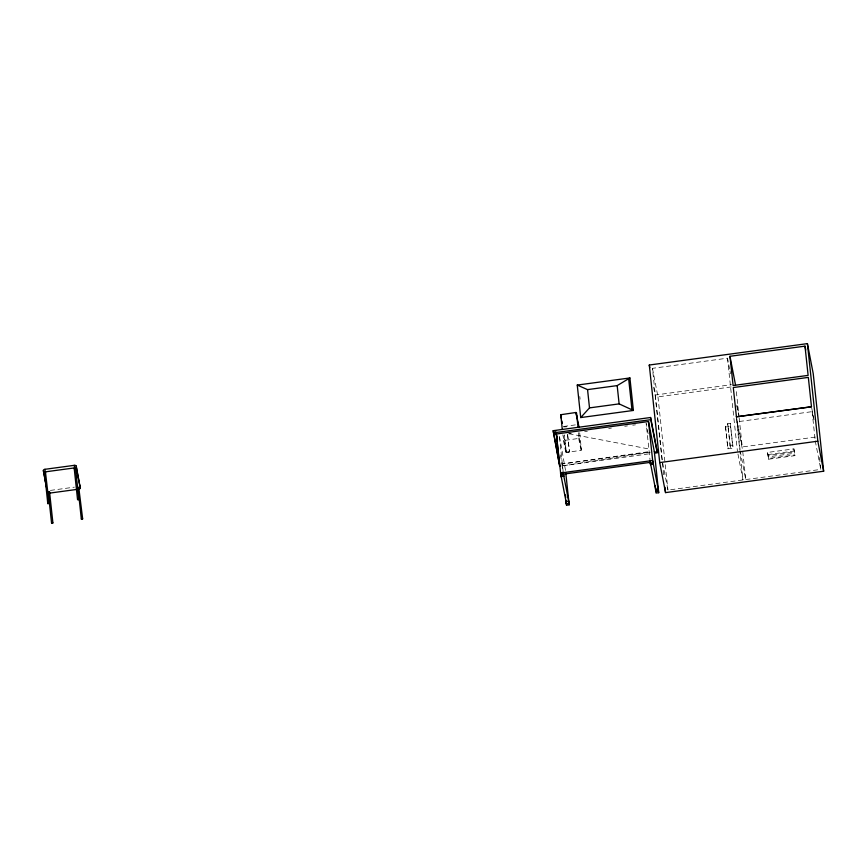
<?xml version="1.0" encoding="UTF-8"?>
<svg xmlns="http://www.w3.org/2000/svg" width="867" height="867" viewBox="0 0 867 867"><rect width="100%" height="100%" fill="white"/><g stroke="black" fill="none" stroke-linecap="round" stroke-linejoin="round"><path stroke-width="0.65" stroke-dasharray="4.33 3.25" d="M578.625 432.687L578.907 438.42L563.973 440.469L562.835 434.822M579.687 432.796L581.443 450.255L566.303 452.476L563.886 434.931M578.712 438.474L581.042 450.482M650.315 452.173L561.057 466.056L650.553 453.625M560.841 464.018L650.326 451.469M819.51 457.44L820.789 469.405L667.948 490.083L662.41 461.569L652.45 368.334L727.489 358.179L729.754 369.841M653.599 387.202L655.116 395.038L731.488 384.699M652.45 368.334L657.977 396.848L733.016 386.693M50.394 490.408L74.389 487.156M563.517 426.488L575.58 424.863M563.561 426.922L566.78 426.792M568.622 433.879L571.288 433.522M584.661 431.712L587.327 431.343M608.721 428.45L611.398 428.092M624.76 426.282L627.437 425.925M632.78 425.198L635.457 424.841M740.071 449.713L737.091 421.796L812.13 411.641L813.885 420.723M730.382 447.697L727.619 423.67L730.252 423.324L733.168 448.087L727.901 448.803L725.43 426.282L728.063 425.925L730.382 447.697L727.749 448.055M725.43 426.282L725.571 427.03L730.838 426.326M566.249 452.043L569.467 451.924L566.314 452.346L564.417 434.855M560.385 454.882L562.163 464.018L650.337 452.086M729.949 445.443L732.582 445.085L733.168 448.087M736.701 418.252L742.26 446.96L817.299 436.805M793.89 448.878L794.551 453.289L768.227 456.855L767.783 454.601L767.555 452.433L793.89 448.878L794.876 455.663L768.541 459.228L768.4 458.48L794.725 454.915L794.876 455.663M767.783 454.601L794.118 451.035M767.555 452.433L768.14 455.435L794.465 451.88M566.227 452.487L563.973 440.469M568.947 433.706L649.123 449.019M565.739 452.173L563.409 440.165M811.74 408.097L814.015 419.845M815.251 440.88L820.789 469.405M736.885 405.117L738.912 415.553L736.061 388.98M736.863 405.973L738.63 415.109M730.003 371.141L730.502 373.731M737.091 421.796L742.618 450.32L745.75 479.559L740.212 451.035M737.958 454.005L742.986 479.928L739.854 450.623M727.619 423.67L728.063 425.925M648.158 433.76L646.153 423.389L650.022 459.683M579.199 438.03L581.519 450.038M812.13 411.641L815.11 439.558M768.14 455.435L768.541 459.228M739.139 417.721L742.26 446.96M736.43 418.663L739.714 449.29M727.489 358.179L737.449 451.414M730.252 423.324L732.582 445.085M725.571 427.03L727.901 448.803M657.977 396.848L667.948 490.083M655.116 395.038L663.688 475.235M579.806 396.533L580.088 399.167M567.636 434.735L569.467 451.924M567.571 434.432L569.413 451.62M565.512 470.391L559.258 435.147L563.138 471.442M562.163 464.018L563.019 472.082"/><path stroke-width="1.3" d="M48.281 492.38L49.538 491.817L52.898 522.899L52.302 523.365L51.565 523.083L48.281 492.38L49.614 492.196L48.877 491.903M51.565 523.083L52.898 522.899M75.592 468.765L74.269 468.852L77.542 499.544L78.29 499.836L78.875 499.37L75.602 468.668L74.269 468.852L75.006 469.134M77.542 499.544L78.875 499.37M79.049 497.691L81.325 519.051L82.072 519.344L82.658 518.867L78.81 487.872L78.052 488.349L78.756 495.024M81.325 519.051L82.658 518.867M562.271 429.533L560.797 414.708L575.937 412.486L579.123 427.507M47.783 503.586L49.105 503.391L47.783 503.586L44.542 472.688L45.691 472.515L45.257 473.165M580.727 417.569L589.506 407.891L619.125 403.881L633.387 410.449L629.908 377.958L577.249 385.078L580.727 417.569L633.387 410.449M45.572 473.068L49.105 503.391M577.249 385.078L587.555 389.619L617.174 385.609L629.908 377.958M654.563 453.062L657.229 452.693L657.002 450.526L650.597 417.504L553.179 430.693L559.724 466.262L556.332 433.999L553.417 432.861L650.835 419.671L657.229 452.693L654.314 451.544L648.494 421.535L556.332 433.999L561.025 476.655L563.658 476.297L563.431 474.13L650.315 462.371M649.296 365.018L807.405 343.625L813.224 373.644L823.65 471.214L665.542 492.608L659.722 462.588L649.296 365.018L649.795 367.63M804.999 346.139L808.12 375.378L733.092 385.533L729.96 356.294L804.999 346.139L805.757 350.062M46.374 487.243L43.361 470.564A1.799 1.03 -6.1 0 1 44.943 469.307L74.269 465.341A1.799 1.03 -6.1 0 1 76.242 466.121L80.241 487.926A1.799 1.03 -6.1 0 1 79.331 489.01M43.632 473.122A1.799 1.03 -6.1 0 1 45.214 471.865L74.54 467.898A1.799 1.03 -6.1 0 1 76.513 468.679L80.241 487.926M736.441 416.94L733.287 387.549L808.326 377.394L811.479 406.786L736.419 416.789L811.479 406.786M77.326 489.356L49.343 493.15A1.799 1.03 -6.1 0 1 47.371 492.369L46.872 489.801M560.732 475.149L563.366 474.802L563.658 476.297M653.176 464.181L652.884 462.685L650.25 463.043L650.543 464.539L653.176 464.181L652.949 462.013M659.722 462.588L817.83 441.195L823.65 471.214M566.259 503.673L568.893 503.315L569.186 504.811L566.552 505.168L566.259 503.673L566.032 501.505L568.665 501.148L568.893 503.315M655.788 491.556L658.421 491.199L658.703 492.705L656.081 493.052L655.788 491.556L655.55 489.389L658.183 489.031L658.421 491.199M555.812 431.192L553.179 430.693L559.724 466.262M78.171 488.533L77.976 487.969M729.96 356.294L735.53 385.013M658.476 490.538L652.656 460.518L560.505 472.992L566.324 503.001M575.937 412.486L576.631 416.095M577.801 422.099L578.267 424.494M560.711 414.99L561.415 418.588M561.87 420.994L562.336 423.389M556.332 433.999L557.102 437.922M568.958 502.654L563.138 472.634L563.366 474.802M43.361 470.564L46.341 485.964M807.405 343.625L817.83 441.195M664.967 487.265L665.542 492.608M654.314 451.544L658.703 492.705M650.597 417.504L650.835 419.671M648.494 421.535L652.884 462.685M655.268 485.509L655.842 490.895L650.022 460.876L650.543 464.539M628.705 379.215L631.945 409.538M617.174 385.609L619.125 403.881M587.555 389.619L589.506 407.891M576.512 412.855L578.061 427.398M565.793 473.079L569.186 504.811M565.457 494.938L565.75 497.625M566.032 500.313L566.552 505.168M560.797 474.487L561.025 476.655M76.242 466.121L76.513 468.679M74.269 465.341L74.54 467.898M44.943 469.307L45.214 471.865M79.97 485.368A1.799 1.03 -6.1 0 1 79.255 486.365"/></g></svg>
